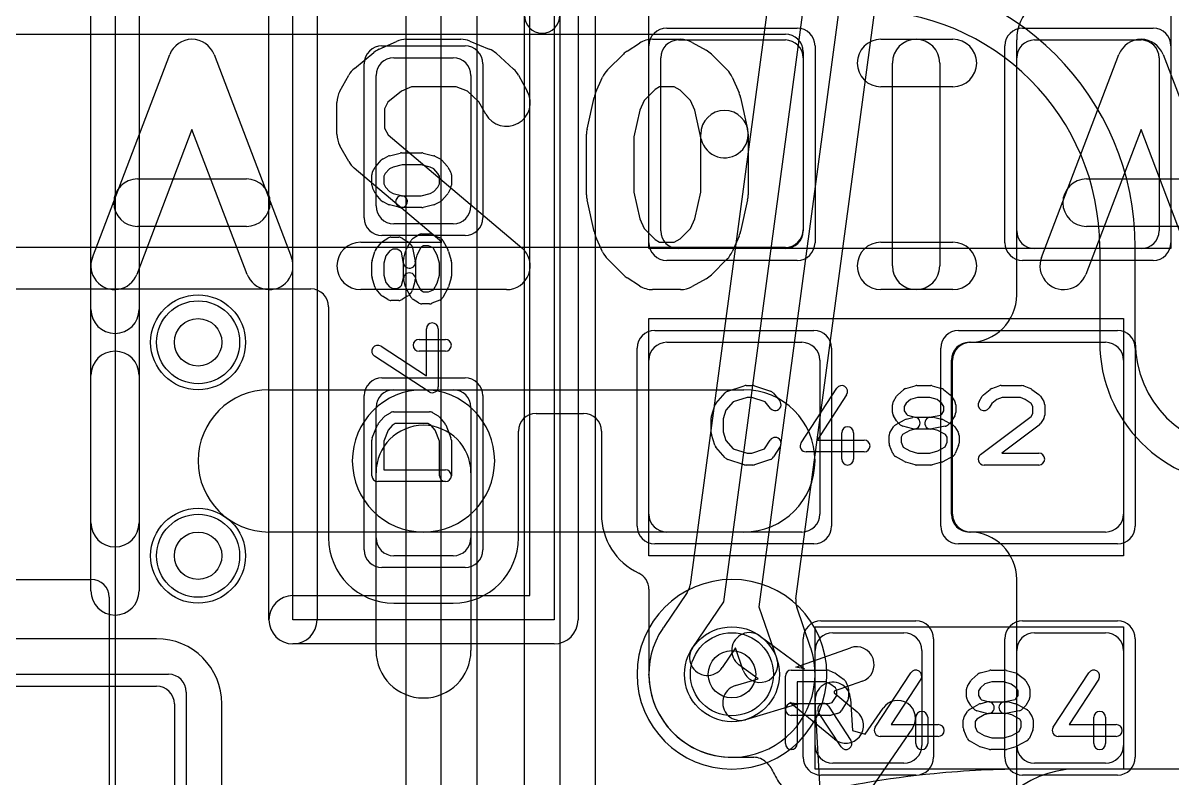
# Model space of a CAD drawing. Extents: x 0 to 21, y -0.5 to 20.
# Drawn here: x 12.762 to 17.609, y 8.963 to 12.147 of the extents above; entities that cross this region are included whole.
import ezdxf

# ---------------------------------------------------------------- set-up
doc = ezdxf.new("R2010")
doc.units = 0
for name, color, linetype in [('Hole', 1, 'CONTINUOUS'), ('L1', 3, 'CONTINUOUS'), ('L2', 3, 'CONTINUOUS'), ('L3', 3, 'CONTINUOUS'), ('L4', 3, 'CONTINUOUS'), ('MetalMask-A', 176, 'CONTINUOUS'), ('PartsArea-A', 111, 'CONTINUOUS'), ('PartsSilk-A', 221, 'CONTINUOUS'), ('PartsSilk-B', 221, 'CONTINUOUS'), ('Resist-A', 2, 'CONTINUOUS'), ('Resist-B', 2, 'CONTINUOUS'), ('Silk-A', 140, 'CONTINUOUS'), ('Silk-B', 140, 'CONTINUOUS')]:
    doc.layers.add(name, color=color, linetype=linetype)

msp = doc.modelspace()

# ---------------------------------------------------------------- linework, layer by layer
at = {"layer": 'Hole'}
for centre in [(13.5, 10.8), (13.5, 9.9), (15.75, 9.4)]:
    msp.add_circle(centre, 0.1, dxfattribs=at)
at = {"layer": 'L1'}
for p, q in [((3.27279, 12.1), (15.97503, 12.1)), ((15.525, 12.075), (15.975, 12.075)), ((16.95, 11), (16.95, 12.075)), ((17.025, 12.075), (17.475, 12.075)), ((16.05, 12.02503), (16.05, 11.27497)), ((14.325, 12), (14.575, 12)), ((15.45, 11.27), (15.45, 12)), ((16.05, 12), (16.05, 11.27)), ((16.95, 11.27), (16.95, 12)), ((17.55, 12), (17.55, 11.27)), ((14.25, 11.375), (14.25, 11.925)), ((14.65, 11.925), (14.65, 11.375)), ((14.575, 11.3), (14.325, 11.3)), ((15.97503, 11.2), (3.92426, 11.2)), ((15.975, 11.195), (15.525, 11.195)), ((17.475, 11.195), (17.025, 11.195)), ((3.92425, 11.02495), (13.97496, 11.02496)), ((14.04996, 10.94996), (14.04996, 9.975)), ((15.475, 10.8), (16.045, 10.8)), ((16.74997, 10.8), (16.75, 10.8)), ((16.755, 10.8), (17.325, 10.8)), ((15.4, 10.075), (15.4, 10.725)), ((16.12, 10.725), (16.12, 10.075)), ((16.675, 10.07497), (16.675, 10.72503)), ((16.68, 10.075), (16.68, 10.725)), ((17.4, 10.725), (17.4, 10.075)), ((13.8, 10.6), (14.45, 10.6)), ((14.325, 10.6), (14.575, 10.6)), ((14.45, 10.6), (15.8, 10.6)), ((14.25, 9.975), (14.25, 10.525)), ((14.65, 10.525), (14.65, 9.975)), ((14.92504, 10.5), (15.12496, 10.5)), ((14.85004, 9.975), (14.85004, 10.425)), ((15.19996, 10.425), (15.19996, 10.075)), ((14.25, 9.5), (14.25, 10.25)), ((14.65, 10.25), (14.65, 9.5)), ((14.45, 10), (13.8, 10)), ((15.8, 10), (14.45, 10)), ((16.045, 10), (15.475, 10)), ((16.75, 10), (16.74997, 10)), ((17.325, 10), (16.755, 10)), ((14.575, 9.9), (14.325, 9.9)), ((12.19997, 9.8), (13.05003, 9.8)), ((16.95, 8.6), (16.95, 9.8)), ((15.39988, 9.75877), (15.39988, 9.4)), ((13.125, 9.72503), (13.125, 8.3)), ((14.325, 9.69996), (14.575, 9.69996)), ((13.325, 9.55004), (11.925, 9.55004)), ((15.86864, 9.56101), (16.0561, 9.42289)), ((16.175, 9.575), (16.475, 9.575)), ((17.025, 9.575), (17.325, 9.575)), ((16.01918, 9.42931), (16.24901, 9.51178)), ((16.1, 9.1), (16.1, 9.5)), ((16.55, 9.5), (16.55, 9.1)), ((16.95, 9.1), (16.95, 9.5)), ((17.4, 9.5), (17.4, 9.1)), ((15.86034, 9.38081), (15.77966, 9.44025)), ((16.0561, 9.42289), (16.01918, 9.42931)), ((15.76434, 9.35209), (15.86034, 9.38081)), ((16.29967, 9.3706), (16.18119, 9.32809)), ((11.925, 9.35), (13.325, 9.35)), ((16.18119, 9.32809), (16.18016, 9.32212)), ((16.18016, 9.32212), (16.27732, 9.24211)), ((13.4, 9.275), (13.4, 4.925)), ((13.60004, 4.925), (13.60004, 9.275)), ((16.03039, 9.27511), (15.80732, 9.20839)), ((16.18196, 9.12631), (15.99346, 9.28154)), ((15.99346, 9.28154), (16.03039, 9.27511)), ((16.12442, 8.86259), (16.10036, 9.28727)), ((16.25012, 9.29575), (16.25764, 9.16305)), ((16.31139, 9.1481), (16.38675, 9.25743)), ((16.25764, 9.16305), (16.31139, 9.1481)), ((16.51025, 9.17231), (16.26884, 8.82208)), ((15.75001, 9.04996), (15.8415, 9.04996)), ((15.89509, 9.02744), (15.9055, 9.01703)), ((16.475, 9.025), (16.175, 9.025)), ((17.325, 9.025), (17.025, 9.025))]:
    msp.add_line(p, q, dxfattribs=at)
for centre in [(13.5, 10.8), (13.5, 9.9), (15.75, 9.4)]:
    msp.add_circle(centre, 0.2, dxfattribs=at)
for centre, radius, start, end in [((17.15, 12.075), 0.2, 90, 180), ((15.525, 12), 0.075, 90, 180), ((15.975, 12), 0.075, 0, 90), ((15.97503, 12.02503), 0.07497, 0, 90), ((17.025, 12), 0.075, 90, 180), ((17.475, 12), 0.075, 0, 90), ((14.325, 11.925), 0.075, 90, 180), ((14.575, 11.925), 0.075, 0, 90), ((14.325, 11.375), 0.075, 180, -90), ((14.575, 11.375), 0.075, -90, 0), ((15.525, 11.27), 0.075, 180, -90), ((15.975, 11.27), 0.075, -90, 0), ((15.97503, 11.27497), 0.07497, -90, 0), ((17.025, 11.27), 0.075, 180, -90), ((17.475, 11.27), 0.075, -90, 0), ((13.97496, 10.94996), 0.075, 0, 90), ((16.75, 11), 0.2, -90, 0), ((15.475, 10.725), 0.075, 90, 180), ((16.045, 10.725), 0.075, 0, 90), ((16.74997, 10.72503), 0.07497, 90, 180), ((16.755, 10.725), 0.075, 90, 180), ((17.325, 10.725), 0.075, 0, 90), ((13.8, 10.3), 0.3, 90, -90), ((14.45, 10.3), 0.3, 90, -90), ((14.325, 10.525), 0.075, 90, 180), ((14.45, 10.3), 0.3, -90, 90), ((14.575, 10.525), 0.075, 0, 90), ((15.8, 10.3), 0.3, -90, 90), ((14.92504, 10.425), 0.075, 90, 180), ((15.12496, 10.425), 0.075, 0, 90), ((14.45, 10.25), 0.2, 0, 180), ((15.475, 10.07499), 0.27504, 179.99792, -115.39671), ((15.475, 10.075), 0.075, 180, -90), ((16.045, 10.075), 0.075, -90, 0), ((16.74997, 10.07497), 0.07497, 180, -90), ((16.755, 10.075), 0.075, 180, -90), ((17.325, 10.075), 0.075, -90, 0), ((16.75, 9.8), 0.2, 0, 90), ((14.325, 9.975), 0.27504, 180, -90), ((14.325, 9.975), 0.075, 180, -90), ((14.575, 9.975), 0.27504, -90, 0), ((14.575, 9.975), 0.075, -90, 0), ((13.05003, 9.72503), 0.07497, 0, 90), ((15.32489, 9.75881), 0.07497, 32.63649, 64.60402), ((15.32491, 9.75877), 0.07497, 0, 32.67048), ((13.325, 9.275), 0.27504, 0, 90), ((15.82415, 9.50063), 0.075, 53.61597, -126.38183), ((16.175, 9.5), 0.075, 90, 180), ((16.475, 9.5), 0.075, 0, 90), ((17.025, 9.5), 0.075, 90, 180), ((17.325, 9.5), 0.075, 0, 90), ((14.45, 9.5), 0.2, 180, 0), ((16.27434, 9.44119), 0.075, -70.26035, 109.73835), ((15.32501, 9.39619), 0.07497, 0.51203, 2.91317), ((15.75001, 9.4), 0.35004, -179.48603, -90), ((16.17524, 9.29151), 0.075, 3.24085, -176.75687), ((13.325, 9.275), 0.075, 0, 90), ((15.78583, 9.28024), 0.075, 106.65168, -73.34742), ((16.4485, 9.21487), 0.075, -34.57581, 145.42179), ((16.22964, 9.18421), 0.075, -129.47107, 50.52872), ((16.175, 9.1), 0.075, 180, -90), ((16.475, 9.1), 0.075, -90, 0), ((17.025, 9.1), 0.075, 180, -90), ((17.325, 9.1), 0.075, -90, 0), ((15.8415, 8.97496), 0.075, 45.0054, 90), ((15.84208, 8.97443), 0.07497, 45, 45.60525), ((15.85249, 8.96402), 0.07497, 22.85738, 45), ((16.17505, 9.09998), 0.27508, -157.14493, -142.46062)]:
    msp.add_arc(centre, radius, start, end, dxfattribs=at)
at = {"layer": 'L2'}
for p, q in [((17.29996, 11.2), (17.29996, 10.8)), ((17.45, 10.8), (17.45, 11.2)), ((17.9, 9.00004), (17, 9.00004))]:
    msp.add_line(p, q, dxfattribs=at)
for centre in [(13.5, 10.8), (13.5, 9.9)]:
    msp.add_circle(centre, 0.2, dxfattribs=at)
for centre, radius, start, end in [((16.3, 11.2), 2.20004, 0, 90), ((16.3, 11.2), 2.05, 0, 90), ((16.3, 11.2), 1.15, 0, 90), ((16.3, 11.2), 0.99996, 0, 90), ((17.9, 10.8), 0.60004, 180, 0), ((17.9, 10.8), 0.45, 180, 0), ((15.75, 9.4), 0.40004, 90, -90), ((15.75, 9.4), 0.40004, -90, 90), ((16.99998, 4.9), 4.10004, 95.57186, 112.06768), ((16.99992, 4.89999), 4.10005, 89.99944, 95.57101), ((17, 4.9), 4.10004, 90, 90.00056)]:
    msp.add_arc(centre, radius, start, end, dxfattribs=at)
at = {"layer": 'L3'}
msp.add_line((18.05, 9.00004), (17.2, 9.00004), dxfattribs=at)
for centre in [(13.5, 10.8), (13.5, 9.9)]:
    msp.add_circle(centre, 0.2, dxfattribs=at)
for centre, start, end in [((15.75, 9.4), 90, -90), ((15.75, 9.4), -90, 90), ((17.2, 8.6), 90, -90)]:
    msp.add_arc(centre, 0.40004, start, end, dxfattribs=at)
at = {"layer": 'L4'}
for p, q in [((15.17504, 8.67835), (15.17504, 15.52499)), ((14.37496, 15.19219), (14.37496, 8.63695)), ((14.525, 8.63695), (14.525, 15.19219)), ((14.675, 15.19219), (14.675, 8.63695)), ((15.71517, 9.70497), (16.38615, 14.71494)), ((16.53483, 14.69503), (15.86385, 9.68506)), ((16.2304, 14.68233), (15.57351, 9.77745)), ((16.0196, 9.71767), (16.67649, 14.62255)), ((14.875, 8.67835), (14.875, 12.17918)), ((15.025, 12.17918), (15.025, 8.67835)), ((15.56124, 9.74532), (15.4608, 9.59724)), ((15.58448, 9.51227), (15.71517, 9.70497)), ((15.86385, 9.68506), (15.93923, 9.46475)), ((16.08119, 9.51332), (16.02298, 9.68345)), ((15.76487, 9.51101), (15.70862, 9.42807)), ((15.79731, 9.41619), (15.76487, 9.51101))]:
    msp.add_line(p, q, dxfattribs=at)
for centre in [(13.5, 10.8), (13.5, 9.9), (15.75, 9.4)]:
    msp.add_circle(centre, 0.2, dxfattribs=at)
for centre, radius, start, end in [((14.95, 12.17918), 0.075, 180, 0), ((15.4992, 9.7874), 0.07497, -34.14795, -7.62646), ((16.09391, 9.70772), 0.07497, 172.37354, -161.11068), ((15.64656, 9.47018), 0.22505, 145.85731, 146.76043), ((15.39825, 9.63857), 0.07497, -34.14366, -33.45479), ((15.75, 9.4), 0.35004, 146.49153, 18.60214), ((15.39563, 9.63463), 0.07497, -33.5099, -33.23855), ((15.64655, 9.47017), 0.075, 145.85227, -34.1455), ((15.86827, 9.44047), 0.22504, 18.48245, 18.88824), ((16.1528, 9.53558), 0.07497, -161.5143, -161.39346), ((15.86827, 9.44047), 0.075, -161.11087, 18.88768)]:
    msp.add_arc(centre, radius, start, end, dxfattribs=at)
at = {"layer": 'MetalMask-A'}
for p, q in [((15.525, 12.075), (15.975, 12.075)), ((17.025, 12.075), (17.475, 12.075)), ((14.325, 12), (14.575, 12)), ((15.45, 11.27), (15.45, 12)), ((16.05, 12), (16.05, 11.27)), ((16.95, 11.27), (16.95, 12)), ((17.55, 12), (17.55, 11.27)), ((14.25, 11.375), (14.25, 11.925)), ((14.65, 11.925), (14.65, 11.375)), ((14.575, 11.3), (14.325, 11.3)), ((15.975, 11.195), (15.525, 11.195)), ((17.475, 11.195), (17.025, 11.195)), ((15.475, 10.8), (16.045, 10.8)), ((16.755, 10.8), (17.325, 10.8)), ((15.4, 10.075), (15.4, 10.725)), ((16.12, 10.725), (16.12, 10.075)), ((16.68, 10.075), (16.68, 10.725)), ((17.4, 10.725), (17.4, 10.075)), ((14.325, 10.6), (14.575, 10.6)), ((14.25, 9.975), (14.25, 10.525)), ((14.65, 10.525), (14.65, 9.975)), ((16.045, 10), (15.475, 10)), ((17.325, 10), (16.755, 10)), ((14.575, 9.9), (14.325, 9.9)), ((16.175, 9.575), (16.475, 9.575)), ((17.025, 9.575), (17.325, 9.575)), ((16.1, 9.1), (16.1, 9.5)), ((16.55, 9.5), (16.55, 9.1)), ((16.95, 9.1), (16.95, 9.5)), ((17.4, 9.5), (17.4, 9.1)), ((11.925, 9.35), (13.325, 9.35)), ((13.4, 9.275), (13.4, 4.925)), ((16.475, 9.025), (16.175, 9.025)), ((17.325, 9.025), (17.025, 9.025))]:
    msp.add_line(p, q, dxfattribs=at)
for centre, start, end in [((15.525, 12), 90, 180), ((15.975, 12), 0, 90), ((17.025, 12), 90, 180), ((17.475, 12), 0, 90), ((14.325, 11.925), 90, 180), ((14.575, 11.925), 0, 90), ((14.325, 11.375), 180, -90), ((14.575, 11.375), -90, 0), ((15.525, 11.27), 180, -90), ((15.975, 11.27), -90, 0), ((17.025, 11.27), 180, -90), ((17.475, 11.27), -90, 0), ((15.475, 10.725), 90, 180), ((16.045, 10.725), 0, 90), ((16.755, 10.725), 90, 180), ((17.325, 10.725), 0, 90), ((14.325, 10.525), 90, 180), ((14.575, 10.525), 0, 90), ((15.475, 10.075), 180, -90), ((16.045, 10.075), -90, 0), ((16.755, 10.075), 180, -90), ((17.325, 10.075), -90, 0), ((14.325, 9.975), 180, -90), ((14.575, 9.975), -90, 0), ((16.175, 9.5), 90, 180), ((16.475, 9.5), 0, 90), ((17.025, 9.5), 90, 180), ((17.325, 9.5), 0, 90), ((13.325, 9.275), 0, 90), ((16.175, 9.1), 180, -90), ((16.475, 9.1), -90, 0), ((17.025, 9.1), 180, -90), ((17.325, 9.1), -90, 0)]:
    msp.add_arc(centre, 0.075, start, end, dxfattribs=at)
at = {"layer": 'PartsArea-A'}
for p, q in [((15.4, 11.195), (15.4, 14.205)), ((17.6, 14.205), (17.6, 11.195)), ((13.15, 13.25), (13.15, 0.95)), ((13.9, 9.63), (13.9, 12.27)), ((15, 12.27), (15, 9.63)), ((17.6, 11.195), (15.4, 11.195)), ((15.4, 10.9), (17.4, 10.9)), ((15.4, 9.9), (15.4, 10.9)), ((17.4, 10.9), (17.4, 9.9)), ((17.4, 9.9), (15.4, 9.9)), ((15, 9.63), (13.9, 9.63)), ((16.1, 9.6), (17.4, 9.6)), ((16.1, 9), (16.1, 9.6)), ((17.4, 9.6), (17.4, 9)), ((17.4, 9), (16.1, 9))]:
    msp.add_line(p, q, dxfattribs=at)
at = {"layer": 'PartsSilk-A'}
for p, q in [((13.2516, 13.25), (13.2516, 9.7516)), ((13.0484, 9.7516), (13.0484, 13.1484)), ((13.7984, 9.63), (13.7984, 12.77)), ((15.1016, 12.77), (15.1016, 9.63)), ((14.0016, 12.6684), (14.0016, 9.63)), ((14.8984, 9.7316), (14.8984, 12.6684)), ((14.27956, 11.57375), (14.30178, 11.58486)), ((14.3069, 11.58675), (14.35135, 11.59786)), ((14.35741, 11.59861), (14.44259, 11.59861)), ((14.44865, 11.59786), (14.4931, 11.58675)), ((14.49822, 11.58486), (14.52044, 11.57375)), ((14.2357, 11.51934), (14.24681, 11.53879)), ((14.24983, 11.543), (14.27205, 11.568)), ((14.32169, 11.53891), (14.30623, 11.53118)), ((14.36049, 11.54861), (14.32169, 11.53891)), ((14.43951, 11.54861), (14.36049, 11.54861)), ((14.47831, 11.53891), (14.43951, 11.54861)), ((14.49377, 11.53118), (14.47831, 11.53891)), ((14.52795, 11.568), (14.55017, 11.543)), ((14.55319, 11.53879), (14.5643, 11.51934)), ((14.23241, 11.4625), (14.23241, 11.50694)), ((14.28894, 11.51173), (14.28241, 11.5003)), ((14.28241, 11.5003), (14.28241, 11.4684)), ((14.30623, 11.53118), (14.28894, 11.51173)), ((14.51106, 11.51173), (14.49377, 11.53118)), ((14.51759, 11.5003), (14.51106, 11.51173)), ((14.51759, 11.4684), (14.51759, 11.5003)), ((14.56759, 11.50694), (14.56759, 11.4625)), ((14.24616, 11.4291), (14.23505, 11.45132)), ((14.28241, 11.4684), (14.2894, 11.45442)), ((14.2894, 11.45442), (14.30623, 11.43549)), ((14.49377, 11.43549), (14.5106, 11.45442)), ((14.5106, 11.45442), (14.51759, 11.4684)), ((14.56495, 11.45132), (14.55384, 11.4291)), ((14.27205, 11.39867), (14.24983, 11.42367)), ((14.30178, 11.38181), (14.27956, 11.39292)), ((14.30623, 11.43549), (14.32169, 11.42776)), ((14.32169, 11.42776), (14.36347, 11.41731)), ((14.35741, 11.41806), (14.43951, 11.41806)), ((14.43951, 11.41806), (14.47831, 11.42776)), ((14.47831, 11.42776), (14.49377, 11.43549)), ((14.52044, 11.39292), (14.49822, 11.38181)), ((14.55017, 11.42367), (14.52795, 11.39867)), ((14.35135, 11.36881), (14.3069, 11.37992)), ((14.44259, 11.36806), (14.35741, 11.36806)), ((14.4931, 11.37992), (14.44865, 11.36881)), ((14.40713, 11.23926), (14.42935, 11.25314)), ((14.44259, 11.25694), (14.47593, 11.25694)), ((14.48554, 11.25502), (14.51887, 11.24114)), ((14.249, 11.19201), (14.27122, 11.21979)), ((14.27749, 11.22537), (14.29971, 11.23926)), ((14.31296, 11.24306), (14.3463, 11.24306)), ((14.35955, 11.23926), (14.38177, 11.22537)), ((14.37609, 11.18815), (14.39831, 11.22982)), ((14.3862, 11.22185), (14.39731, 11.21074)), ((14.40414, 11.19796), (14.41525, 11.1424)), ((14.43928, 11.2004), (14.42156, 11.16717)), ((14.44976, 11.20694), (14.43928, 11.2004)), ((14.47093, 11.20694), (14.44976, 11.20694)), ((14.4914, 11.19842), (14.47093, 11.20694)), ((14.50817, 11.16697), (14.4914, 11.19842)), ((14.53132, 11.22982), (14.55354, 11.18815)), ((14.23337, 11.14437), (14.24448, 11.18326)), ((14.29118, 11.1647), (14.28241, 11.134)), ((14.3076, 11.18523), (14.29118, 11.1647)), ((14.32013, 11.19306), (14.3076, 11.18523)), ((14.33913, 11.19306), (14.32013, 11.19306)), ((14.35285, 11.18448), (14.33913, 11.19306)), ((14.3566, 11.18074), (14.35285, 11.18448)), ((14.36623, 11.1326), (14.3566, 11.18074)), ((14.36574, 11.07134), (14.36574, 11.14861)), ((14.36658, 11.15505), (14.37399, 11.18283)), ((14.42156, 11.16717), (14.41574, 11.14533)), ((14.51759, 11.134), (14.50817, 11.16697)), ((14.55552, 11.18326), (14.56663, 11.14437)), ((14.23241, 11.07917), (14.23241, 11.1375)), ((14.28241, 11.134), (14.28241, 11.08267)), ((14.41574, 11.14533), (14.41574, 11.06806)), ((14.51759, 11.08267), (14.51759, 11.134)), ((14.56759, 11.1375), (14.56759, 11.07917)), ((14.24448, 11.03341), (14.23337, 11.0723)), ((14.28241, 11.08267), (14.29099, 11.05263)), ((14.29099, 11.05263), (14.30704, 11.03457)), ((14.3572, 11.03932), (14.36574, 11.07134)), ((14.37399, 11.03384), (14.36658, 11.06162)), ((14.4149, 11.06162), (14.40379, 11.01995)), ((14.4149, 11.0745), (14.42147, 11.04986)), ((14.50827, 11.05006), (14.51759, 11.08267)), ((14.56663, 11.0723), (14.55552, 11.03341)), ((14.27205, 10.99867), (14.24983, 11.02367)), ((14.30704, 11.03457), (14.32013, 11.02639)), ((14.32013, 11.02639), (14.33913, 11.02639)), ((14.33913, 11.02639), (14.35285, 11.03497)), ((14.35285, 11.03497), (14.3572, 11.03932)), ((14.39866, 10.98899), (14.37644, 11.02788)), ((14.39731, 11.00871), (14.3862, 10.9976)), ((14.42147, 11.04986), (14.43896, 11.01925)), ((14.43896, 11.01925), (14.44976, 11.0125)), ((14.44976, 11.0125), (14.47093, 11.0125)), ((14.47093, 11.0125), (14.49178, 11.02119)), ((14.49178, 11.02119), (14.50827, 11.05006)), ((14.55319, 11.02788), (14.53097, 10.98899)), ((14.29971, 10.98019), (14.27749, 10.99408)), ((14.3463, 10.97639), (14.31296, 10.97639)), ((14.38177, 10.99408), (14.35955, 10.98019)), ((14.42934, 10.9663), (14.40712, 10.98019)), ((14.47593, 10.9625), (14.44259, 10.9625)), ((14.51888, 10.97831), (14.48555, 10.96442)), ((14.46204, 10.65869), (14.46204, 10.85694)), ((14.51204, 10.85694), (14.51204, 10.6125)), ((14.43148, 10.8125), (14.54259, 10.8125)), ((14.27108, 10.78343), (14.46204, 10.65869)), ((14.54259, 10.7625), (14.43148, 10.7625)), ((14.47337, 10.59157), (14.24374, 10.74157)), ((15.73266, 10.59418), (15.8021, 10.6164)), ((15.80972, 10.61759), (15.8375, 10.61759)), ((15.8454, 10.61631), (15.91207, 10.59409)), ((16.48341, 10.60552), (16.5223, 10.61663)), ((16.52917, 10.61759), (16.5875, 10.61759)), ((16.59437, 10.61663), (16.63326, 10.60552)), ((16.84563, 10.60497), (16.87618, 10.61608)), ((16.88472, 10.61759), (16.97083, 10.61759)), ((16.98011, 10.6158), (17.00789, 10.60469)), ((15.68258, 10.54239), (15.72147, 10.58683)), ((15.81362, 10.56759), (15.75452, 10.54868)), ((15.83344, 10.56759), (15.81362, 10.56759)), ((15.88952, 10.5489), (15.83344, 10.56759)), ((15.92338, 10.58637), (15.95115, 10.55304)), ((16.04157, 10.37663), (16.19157, 10.60626)), ((16.23343, 10.57892), (16.10869, 10.38796)), ((16.43019, 10.55029), (16.44408, 10.57251)), ((16.44867, 10.57795), (16.47367, 10.60017)), ((16.53267, 10.56759), (16.50263, 10.55901)), ((16.584, 10.56759), (16.53267, 10.56759)), ((16.6147, 10.55882), (16.584, 10.56759)), ((16.64201, 10.601), (16.66979, 10.57878)), ((16.67537, 10.57251), (16.68926, 10.55029)), ((16.7913, 10.55029), (16.80519, 10.57251)), ((16.81077, 10.57878), (16.83855, 10.601)), ((16.88912, 10.56759), (16.86658, 10.55939)), ((16.96602, 10.56759), (16.88912, 10.56759)), ((16.98643, 10.55943), (16.96602, 10.56759)), ((17.01331, 10.6017), (17.04387, 10.57948)), ((17.05037, 10.57251), (17.06426, 10.55029)), ((15.66364, 10.48894), (15.67753, 10.53339)), ((15.75452, 10.54868), (15.72368, 10.51344)), ((15.91273, 10.52104), (15.88952, 10.5489)), ((16.42639, 10.5037), (16.42639, 10.53704)), ((16.48457, 10.54296), (16.47639, 10.52987)), ((16.47639, 10.52987), (16.47639, 10.51087)), ((16.50263, 10.55901), (16.48457, 10.54296)), ((16.63523, 10.5424), (16.6147, 10.55882)), ((16.64306, 10.52987), (16.63523, 10.5424)), ((16.64306, 10.51087), (16.64306, 10.52987)), ((16.69306, 10.53704), (16.69306, 10.5037)), ((16.84533, 10.5424), (16.8337, 10.52379)), ((16.86658, 10.55939), (16.84533, 10.5424)), ((17.01054, 10.54189), (16.98643, 10.55943)), ((17.01806, 10.52987), (17.01054, 10.54189)), ((17.01806, 10.49976), (17.01806, 10.52987)), ((17.06806, 10.53704), (17.06806, 10.49259)), ((14.26094, 10.45967), (14.28316, 10.48467)), ((14.28861, 10.48926), (14.31083, 10.50314)), ((14.32407, 10.50694), (14.47593, 10.50694)), ((14.48917, 10.50314), (14.51139, 10.48926)), ((14.51684, 10.48467), (14.53906, 10.45967)), ((15.6625, 10.41852), (15.6625, 10.48148)), ((15.72368, 10.51344), (15.7125, 10.47766)), ((15.7125, 10.47766), (15.7125, 10.42234)), ((16.44408, 10.46823), (16.43019, 10.49045)), ((16.43899, 10.45134), (16.47788, 10.47356)), ((16.47639, 10.51087), (16.48497, 10.49715)), ((16.48384, 10.47601), (16.51162, 10.48342)), ((16.48497, 10.49715), (16.48932, 10.4928)), ((16.48932, 10.4928), (16.52134, 10.48426)), ((16.52134, 10.48426), (16.59861, 10.48426)), ((16.5826, 10.48377), (16.63074, 10.4934)), ((16.60505, 10.48342), (16.63283, 10.47601)), ((16.63074, 10.4934), (16.63448, 10.49715)), ((16.63448, 10.49715), (16.64306, 10.51087)), ((16.63815, 10.47391), (16.67982, 10.45169)), ((16.68926, 10.49045), (16.67537, 10.46823)), ((16.79747, 10.32739), (17.01043, 10.48756)), ((17.01043, 10.48756), (17.01806, 10.49976)), ((17.06426, 10.47934), (17.05037, 10.45712)), ((14.2342, 10.39678), (14.25642, 10.45234)), ((14.30122, 10.42972), (14.28241, 10.38269)), ((14.31815, 10.44876), (14.30122, 10.42972)), ((14.33124, 10.45694), (14.31815, 10.44876)), ((14.46876, 10.45694), (14.33124, 10.45694)), ((14.48185, 10.44876), (14.46876, 10.45694)), ((14.49878, 10.42972), (14.48185, 10.44876)), ((14.51759, 10.38269), (14.49878, 10.42972)), ((14.54358, 10.45234), (14.5658, 10.39678)), ((15.7125, 10.42234), (15.72368, 10.38656)), ((16.4163, 10.42066), (16.43019, 10.44288)), ((16.45871, 10.45269), (16.4476, 10.4638)), ((16.49986, 10.42853), (16.46925, 10.41104)), ((16.51162, 10.4351), (16.46995, 10.44621)), ((16.5245, 10.4351), (16.49986, 10.42853)), ((16.59533, 10.43426), (16.51806, 10.43426)), ((16.64796, 10.44586), (16.5924, 10.43475)), ((16.61717, 10.42844), (16.59533, 10.43426)), ((16.6504, 10.41072), (16.61717, 10.42844)), ((16.67185, 10.4638), (16.66074, 10.45269)), ((16.68926, 10.44287), (16.70314, 10.42065)), ((17.0442, 10.45039), (16.88733, 10.33241)), ((14.23241, 10.2375), (14.23241, 10.3875)), ((14.28241, 10.38269), (14.28241, 10.2625)), ((14.51759, 10.2375), (14.51759, 10.38269)), ((14.56759, 10.3875), (14.56759, 10.2375)), ((15.67753, 10.36661), (15.66364, 10.41106)), ((15.72368, 10.38656), (15.75452, 10.35132)), ((15.88773, 10.3505), (15.91074, 10.38732)), ((16.10869, 10.38796), (16.30694, 10.38796)), ((16.2125, 10.30741), (16.2125, 10.41852)), ((16.2625, 10.41852), (16.2625, 10.30741)), ((16.4125, 10.37407), (16.4125, 10.40741)), ((16.46925, 10.41104), (16.4625, 10.40024)), ((16.4625, 10.40024), (16.4625, 10.37907)), ((16.4625, 10.37907), (16.47119, 10.35822)), ((16.64842, 10.3586), (16.65694, 10.37907)), ((16.65694, 10.40024), (16.6504, 10.41072)), ((16.65694, 10.37907), (16.65694, 10.40024)), ((16.70694, 10.40741), (16.70694, 10.37407)), ((15.72147, 10.31317), (15.68258, 10.35761)), ((15.75452, 10.35132), (15.81362, 10.33241)), ((15.81362, 10.33241), (15.83344, 10.33241)), ((15.83344, 10.33241), (15.88773, 10.3505)), ((15.95314, 10.36082), (15.92537, 10.31638)), ((16.30694, 10.33796), (16.0625, 10.33796)), ((16.42831, 10.33112), (16.41442, 10.36445)), ((16.47119, 10.35822), (16.50006, 10.34173)), ((16.50006, 10.34173), (16.53267, 10.33241)), ((16.53267, 10.33241), (16.584, 10.33241)), ((16.584, 10.33241), (16.61697, 10.34183)), ((16.61697, 10.34183), (16.64842, 10.3586)), ((16.70502, 10.36446), (16.69114, 10.33113)), ((16.88733, 10.33241), (17.04306, 10.33241)), ((15.8021, 10.2836), (15.73266, 10.30582)), ((15.8375, 10.28241), (15.80972, 10.28241)), ((15.91207, 10.30591), (15.8454, 10.28369)), ((16.47788, 10.29681), (16.43899, 10.31903)), ((16.5223, 10.28337), (16.48341, 10.29448)), ((16.5875, 10.28241), (16.52917, 10.28241)), ((16.63326, 10.29448), (16.59437, 10.28337)), ((16.67982, 10.31868), (16.63815, 10.29646)), ((17.04306, 10.28241), (16.8125, 10.28241)), ((14.28241, 10.2625), (14.54259, 10.2625)), ((14.54259, 10.2125), (14.25741, 10.2125)), ((13.9, 9.7316), (14.8984, 9.7316)), ((15, 9.5284), (13.9, 9.5284)), ((16, 9.41759), (16.15, 9.41759)), ((16.16015, 9.41544), (16.18515, 9.40433)), ((16.35407, 9.17663), (16.50407, 9.40626)), ((16.79591, 9.40552), (16.8348, 9.41663)), ((16.84167, 9.41759), (16.9, 9.41759)), ((16.90687, 9.41663), (16.94576, 9.40552)), ((17.10407, 9.17663), (17.25407, 9.40626)), ((15.975, 9.10741), (15.975, 9.39259)), ((16.1447, 9.36759), (16.025, 9.36759)), ((16.025, 9.36759), (16.025, 9.10741)), ((16.16243, 9.35971), (16.1447, 9.36759)), ((16.18593, 9.34263), (16.16243, 9.35971)), ((16.1897, 9.4017), (16.22026, 9.37948)), ((16.22792, 9.37044), (16.23903, 9.34822)), ((16.54593, 9.37892), (16.42119, 9.18796)), ((16.74269, 9.35029), (16.75658, 9.37251)), ((16.76117, 9.37795), (16.78617, 9.40017)), ((16.81513, 9.35901), (16.79707, 9.34296)), ((16.84517, 9.36759), (16.81513, 9.35901)), ((16.8965, 9.36759), (16.84517, 9.36759)), ((16.9272, 9.35882), (16.8965, 9.36759)), ((16.94773, 9.3424), (16.9272, 9.35882)), ((16.95451, 9.401), (16.98229, 9.37878)), ((16.98787, 9.37251), (17.00176, 9.35029)), ((17.29593, 9.37892), (17.17119, 9.18796)), ((16.17292, 9.28087), (16.19167, 9.31087)), ((16.19167, 9.33114), (16.18593, 9.34263)), ((16.19167, 9.31087), (16.19167, 9.33114)), ((16.24167, 9.33704), (16.24167, 9.3037)), ((16.73889, 9.3037), (16.73889, 9.33704)), ((16.79707, 9.34296), (16.78889, 9.32987)), ((16.78889, 9.32987), (16.78889, 9.31087)), ((16.78889, 9.31087), (16.79747, 9.29715)), ((16.94698, 9.29715), (16.95556, 9.31087)), ((16.95556, 9.32987), (16.94773, 9.3424)), ((16.95556, 9.31087), (16.95556, 9.32987)), ((17.00556, 9.33704), (17.00556, 9.3037)), ((16, 9.27685), (16.15783, 9.27685)), ((16.15703, 9.26553), (16.25148, 9.12109)), ((16.15783, 9.27685), (16.17292, 9.28087)), ((16.23787, 9.29045), (16.21009, 9.24601)), ((16.75658, 9.26823), (16.74269, 9.29045)), ((16.75149, 9.25134), (16.79038, 9.27356)), ((16.77121, 9.25269), (16.7601, 9.2638)), ((16.79634, 9.27601), (16.82412, 9.28342)), ((16.79747, 9.29715), (16.80182, 9.2928)), ((16.80182, 9.2928), (16.83384, 9.28426)), ((16.83384, 9.28426), (16.91111, 9.28426)), ((16.8951, 9.28377), (16.94324, 9.2934)), ((16.91755, 9.28342), (16.94533, 9.27601)), ((16.94324, 9.2934), (16.94698, 9.29715)), ((16.95065, 9.27391), (16.99232, 9.25169)), ((16.98435, 9.2638), (16.97324, 9.25269)), ((17.00176, 9.29045), (16.98787, 9.26823)), ((16.16111, 9.22685), (16, 9.22685)), ((16.20964, 9.09373), (16.11519, 9.23817)), ((16.19533, 9.2351), (16.16755, 9.22769)), ((16.525, 9.10741), (16.525, 9.21852)), ((16.575, 9.21852), (16.575, 9.10741)), ((16.7288, 9.22066), (16.74269, 9.24288)), ((16.78175, 9.21104), (16.775, 9.20024)), ((16.81236, 9.22853), (16.78175, 9.21104)), ((16.82412, 9.2351), (16.78245, 9.24621)), ((16.837, 9.2351), (16.81236, 9.22853)), ((16.90783, 9.23426), (16.83056, 9.23426)), ((16.96046, 9.24586), (16.9049, 9.23475)), ((16.92967, 9.22844), (16.90783, 9.23426)), ((16.9629, 9.21072), (16.92967, 9.22844)), ((16.96944, 9.20024), (16.9629, 9.21072)), ((17.00176, 9.24287), (17.01564, 9.22065)), ((17.275, 9.10741), (17.275, 9.21852)), ((17.325, 9.21852), (17.325, 9.10741)), ((16.42119, 9.18796), (16.61944, 9.18796)), ((16.725, 9.17407), (16.725, 9.20741)), ((16.74081, 9.13112), (16.72692, 9.16445)), ((16.775, 9.20024), (16.775, 9.17907)), ((16.775, 9.17907), (16.78369, 9.15822)), ((16.96092, 9.1586), (16.96944, 9.17907)), ((16.96944, 9.17907), (16.96944, 9.20024)), ((17.01752, 9.16446), (17.00364, 9.13113)), ((17.01944, 9.20741), (17.01944, 9.17407)), ((17.17119, 9.18796), (17.36944, 9.18796)), ((16.61944, 9.13796), (16.375, 9.13796)), ((16.79038, 9.09681), (16.75149, 9.11903)), ((16.78369, 9.15822), (16.81256, 9.14173)), ((16.81256, 9.14173), (16.84517, 9.13241)), ((16.84517, 9.13241), (16.8965, 9.13241)), ((16.8965, 9.13241), (16.92947, 9.14183)), ((16.92947, 9.14183), (16.96092, 9.1586)), ((16.99232, 9.11868), (16.95065, 9.09646)), ((17.36944, 9.13796), (17.125, 9.13796)), ((16.8348, 9.08337), (16.79591, 9.09448)), ((16.9, 9.08241), (16.84167, 9.08241)), ((16.94576, 9.09448), (16.90687, 9.08337))]:
    msp.add_line(p, q, dxfattribs=at)
for centre, radius, start, end in [((14.31296, 11.5625), 0.025, 104.03068, 116.56505), ((14.35741, 11.57361), 0.025, 90, 104.03068), ((14.44259, 11.57361), 0.025, 75.96932, 90), ((14.48704, 11.5625), 0.025, 63.43495, 75.96932), ((14.26852, 11.52639), 0.025, 138.37217, 150.26649), ((14.29074, 11.55139), 0.025, 116.56505, 138.37217), ((14.50926, 11.55139), 0.025, 41.62783, 63.43495), ((14.53148, 11.52639), 0.025, 29.73351, 41.62783), ((14.25741, 11.50694), 0.025, 150.26649, 180), ((14.54259, 11.50694), 0.025, 0, 29.73351), ((14.25741, 11.4625), 0.025, 180, -153.43495), ((14.54259, 11.4625), 0.025, -26.56505, 0), ((14.26852, 11.44028), 0.025, -153.43495, -138.37217), ((14.29074, 11.41528), 0.025, -138.37217, -116.56505), ((14.35741, 11.39306), 0.025, 90, -90), ((14.35741, 11.39306), 0.025, -104.03068, 75.96679), ((14.50926, 11.41528), 0.025, -63.43495, -41.62783), ((14.53148, 11.44028), 0.025, -41.62783, -26.56505), ((14.31296, 11.40417), 0.025, -116.56505, -104.03068), ((14.44259, 11.39306), 0.025, -90, -75.96932), ((14.48704, 11.40417), 0.025, -75.96932, -63.43495), ((14.44259, 11.23194), 0.025, 90, 121.99147), ((14.47593, 11.23194), 0.025, 67.39424, 90), ((14.29074, 11.20417), 0.025, 122.00538, 141.33303), ((14.31296, 11.21806), 0.025, 90, 122.00538), ((14.3463, 11.21806), 0.025, 57.99462, 90), ((14.36852, 11.20417), 0.025, 45, 57.99462), ((14.37963, 11.19306), 0.025, 11.30544, 45), ((14.42037, 11.21806), 0.025, 121.98594, 151.93179), ((14.50926, 11.21806), 0.025, 28.0617, 67.39112), ((14.26852, 11.17639), 0.025, 141.33303, 164.05146), ((14.39074, 11.14861), 0.025, 165.07449, 180), ((14.39815, 11.17639), 0.025, 151.9383, 165.06473), ((14.53148, 11.17639), 0.025, 15.94854, 28.0682), ((14.25741, 11.1375), 0.025, 164.05146, 180), ((14.39074, 11.1375), 0.025, -168.69456, 11.30795), ((14.54259, 11.1375), 0.025, 0, 15.94345), ((14.25741, 11.07917), 0.025, 180, -164.05146), ((14.39074, 11.06806), 0.025, 14.92551, -165.06473), ((14.39074, 11.06806), 0.025, -14.92551, 0), ((14.54259, 11.07917), 0.025, -15.94854, 0), ((14.26852, 11.04028), 0.025, -164.05146, -138.37217), ((14.39815, 11.04028), 0.025, -165.07449, -150.25829), ((14.37963, 11.02639), 0.025, -45, -14.92551), ((14.53148, 11.04028), 0.025, -29.73351, -15.94345), ((14.29074, 11.01528), 0.025, -138.37217, -122.00538), ((14.31296, 11.00139), 0.025, -122.00538, -90), ((14.3463, 11.00139), 0.025, -90, -57.99462), ((14.36852, 11.01528), 0.025, -57.99462, -45), ((14.42037, 11.00139), 0.025, -150.26649, -122.01002), ((14.44259, 10.9875), 0.025, -122.00538, -90), ((14.47593, 10.9875), 0.025, -90, -67.37647), ((14.50926, 11.00139), 0.025, -67.37309, -29.74171), ((14.48704, 10.85694), 0.025, 0, 180), ((14.43148, 10.7875), 0.025, 90, -90), ((14.54259, 10.7875), 0.025, -90, 90), ((14.25741, 10.7625), 0.025, 56.85026, -123.15356), ((15.80972, 10.59259), 0.025, 90, 107.74642), ((15.8375, 10.59259), 0.025, 71.57954, 90), ((16.2125, 10.59259), 0.025, -33.14974, 146.84644), ((16.52917, 10.59259), 0.025, 90, 105.94854), ((16.5875, 10.59259), 0.025, 74.05146, 90), ((16.88472, 10.59259), 0.025, 90, 109.98461), ((16.97083, 10.59259), 0.025, 68.2071, 90), ((14.48704, 10.6125), 0.025, -123.14974, 0), ((15.74028, 10.57037), 0.025, 107.74642, 138.81192), ((15.90417, 10.57037), 0.025, 39.7909, 71.57954), ((16.46528, 10.55926), 0.025, 131.62783, 147.99462), ((16.49028, 10.58148), 0.025, 105.94854, 131.62783), ((16.62639, 10.58148), 0.025, 51.33303, 74.05146), ((16.65417, 10.55926), 0.025, 32.00538, 51.33303), ((16.82639, 10.55926), 0.025, 128.66697, 147.98998), ((16.85417, 10.58148), 0.025, 109.97919, 128.65478), ((16.99861, 10.58148), 0.025, 53.98274, 68.20215), ((17.02917, 10.55926), 0.025, 32.00538, 53.97932), ((15.70139, 10.52593), 0.025, 138.81192, 162.63777), ((15.93194, 10.53704), 0.025, -140.2091, 39.8005), ((16.45139, 10.53704), 0.025, 147.99462, 180), ((16.66806, 10.53704), 0.025, 0, 32.00538), ((16.8125, 10.53704), 0.025, 147.99462, -32.01002), ((17.04306, 10.53704), 0.025, 0, 32.01002), ((14.30185, 10.46806), 0.025, 121.98594, 138.36931), ((14.32407, 10.48194), 0.025, 90, 121.99147), ((14.47593, 10.48194), 0.025, 58.01406, 90), ((14.49815, 10.46806), 0.025, 41.62783, 58.00853), ((15.6875, 10.48148), 0.025, 162.63777, 180), ((16.45139, 10.5037), 0.025, 180, -147.99462), ((16.49028, 10.45185), 0.025, 104.92551, 119.74171), ((16.51806, 10.45926), 0.025, -75.07449, 104.93527), ((16.5875, 10.45926), 0.025, 101.30544, -78.69205), ((16.59861, 10.45926), 0.025, 75.07449, 90), ((16.62639, 10.45185), 0.025, 61.9383, 75.06473), ((16.66806, 10.5037), 0.025, -32.00538, 0), ((17.04306, 10.49259), 0.025, -32.00538, 0), ((14.27963, 10.44306), 0.025, 138.37217, 158.20215), ((14.52037, 10.44306), 0.025, 21.7929, 41.63069), ((16.2375, 10.41852), 0.025, 0, 180), ((16.4375, 10.40741), 0.025, 147.99462, 180), ((16.45139, 10.42963), 0.025, 119.73351, 147.98998), ((16.46528, 10.48148), 0.025, -147.99462, -135), ((16.47639, 10.47037), 0.025, -135, -104.92551), ((16.51806, 10.45926), 0.025, -104.92551, -90), ((16.64306, 10.47037), 0.025, -78.69456, -45), ((16.65417, 10.48148), 0.025, -45, -32.00538), ((16.66806, 10.42963), 0.025, 31.98594, 61.9318), ((16.68194, 10.40741), 0.025, 0, 31.99147), ((17.02917, 10.47037), 0.025, -53.0476, -32.01002), ((14.25741, 10.3875), 0.025, 158.2071, 180), ((14.54259, 10.3875), 0.025, 0, 21.79785), ((15.6875, 10.41852), 0.025, 180, -162.63777), ((15.93194, 10.37407), 0.025, -32.00538, 147.99925), ((16.0625, 10.36296), 0.025, 146.85026, -90), ((16.30694, 10.36296), 0.025, -90, 90), ((16.4375, 10.37407), 0.025, 180, -157.37647), ((16.68194, 10.37407), 0.025, -22.60576, 0), ((15.70139, 10.37407), 0.025, -162.63777, -138.81192), ((16.45139, 10.34074), 0.025, -157.37309, -119.74171), ((16.66806, 10.34074), 0.025, -61.9383, -22.60888), ((16.8125, 10.30741), 0.025, 126.9524, -90), ((17.04306, 10.30741), 0.025, -90, 90), ((15.74028, 10.32963), 0.025, -138.81192, -107.74642), ((15.80972, 10.30741), 0.025, -107.74642, -90), ((15.8375, 10.30741), 0.025, -90, -71.57954), ((15.90417, 10.32963), 0.025, -71.57954, -32.00538), ((16.2375, 10.30741), 0.025, 180, 0), ((16.49028, 10.31852), 0.025, -119.73351, -105.94345), ((16.52917, 10.30741), 0.025, -105.94854, -90), ((16.5875, 10.30741), 0.025, -90, -74.05655), ((16.62639, 10.31852), 0.025, -74.05146, -61.9318), ((14.25741, 10.2375), 0.025, 180, -90), ((14.54259, 10.2375), 0.025, 180, 0), ((14.54259, 10.2375), 0.025, -90, 90), ((13.15, 9.7516), 0.1016, 180, 0), ((13.9, 9.63), 0.1016, 90, -90), ((13.9, 9.63), 0.1016, 180, 0), ((15, 9.63), 0.1016, -90, 0), ((16, 9.39259), 0.025, 90, 180), ((16.15, 9.39259), 0.025, 66.04914, 90), ((16.175, 9.38148), 0.025, 53.98274, 66.03964), ((16.525, 9.39259), 0.025, -33.14974, 146.84644), ((16.80278, 9.38148), 0.025, 105.94854, 131.62783), ((16.84167, 9.39259), 0.025, 90, 105.94854), ((16.9, 9.39259), 0.025, 74.05146, 90), ((16.93889, 9.38148), 0.025, 51.33303, 74.05146), ((17.275, 9.39259), 0.025, -33.14974, 146.84644), ((16.20556, 9.35926), 0.025, 26.56505, 53.97932), ((16.77778, 9.35926), 0.025, 131.62783, 147.99462), ((16.96667, 9.35926), 0.025, 32.00538, 51.33303), ((16.21667, 9.33704), 0.025, 0, 26.56505), ((16.76389, 9.33704), 0.025, 147.99462, 180), ((16.98056, 9.33704), 0.025, 0, 32.00538), ((16, 9.25185), 0.025, 90, -90), ((16.13611, 9.25185), 0.025, 33.18146, -146.81914), ((16.21667, 9.3037), 0.025, -32.00538, 0), ((16.76389, 9.3037), 0.025, 180, -147.99462), ((16.77778, 9.28148), 0.025, -147.99462, -135), ((16.80278, 9.25185), 0.025, 104.92551, 119.74171), ((16.83056, 9.25926), 0.025, -75.07449, 104.93527), ((16.9, 9.25926), 0.025, 101.30544, -78.69205), ((16.91111, 9.25926), 0.025, 75.07449, 90), ((16.93889, 9.25185), 0.025, 61.9383, 75.06473), ((16.96667, 9.28148), 0.025, -45, -32.00538), ((16.98056, 9.3037), 0.025, -32.00538, 0), ((16.16111, 9.25185), 0.025, -90, -75.06473), ((16.18889, 9.25926), 0.025, -75.07449, -32.01002), ((16.55, 9.21852), 0.025, 0, 180), ((16.75, 9.20741), 0.025, 147.99462, 180), ((16.76389, 9.22963), 0.025, 119.73351, 147.98998), ((16.78889, 9.27037), 0.025, -135, -104.92551), ((16.83056, 9.25926), 0.025, -104.92551, -90), ((16.95556, 9.27037), 0.025, -78.69456, -45), ((16.98056, 9.22963), 0.025, 31.98594, 61.9318), ((16.99444, 9.20741), 0.025, 0, 31.99147), ((17.3, 9.21852), 0.025, 0, 180), ((16.375, 9.16296), 0.025, 146.85026, -90), ((16.61944, 9.16296), 0.025, -90, 90), ((16.75, 9.17407), 0.025, 180, -157.37647), ((16.99444, 9.17407), 0.025, -22.60576, 0), ((17.125, 9.16296), 0.025, 146.85026, -90), ((17.36944, 9.16296), 0.025, -90, 90), ((16.23056, 9.10741), 0.025, -146.81854, 33.18086), ((16.76389, 9.14074), 0.025, -157.37309, -119.74171), ((16.98056, 9.14074), 0.025, -61.9383, -22.60888), ((16, 9.10741), 0.025, 180, 0), ((16.55, 9.10741), 0.025, 180, 0), ((16.80278, 9.11852), 0.025, -119.73351, -105.94345), ((16.84167, 9.10741), 0.025, -105.94854, -90), ((16.9, 9.10741), 0.025, -90, -74.05655), ((16.93889, 9.11852), 0.025, -74.05146, -61.9318), ((17.3, 9.10741), 0.025, 180, 0)]:
    msp.add_arc(centre, radius, start, end, dxfattribs=at)
at = {"layer": 'PartsSilk-B'}
for p, q in [((14.26266, 12.03563), (14.33674, 12.06897)), ((14.37778, 12.07778), (14.60741, 12.07778)), ((14.64528, 12.07033), (14.72676, 12.03699)), ((15.41481, 12.07778), (15.53333, 12.07778)), ((16.37778, 12.07778), (16.68148, 12.07778)), ((14.1589, 11.95518), (14.24038, 12.02184)), ((15.30888, 12.02855), (15.36073, 12.06189)), ((15.58236, 12.06493), (15.64162, 12.03159)), ((13.0547, 11.15782), (13.38062, 12.01338)), ((13.56752, 12.01338), (13.89345, 11.15782)), ((14.75578, 12.01877), (14.82985, 11.95211)), ((15.22559, 11.94849), (15.29225, 12.01515)), ((15.6633, 12.01516), (15.72997, 11.9485)), ((16.42593, 11.12222), (16.42593, 11.97778)), ((16.62593, 11.97778), (16.62593, 11.12222)), ((17.0547, 11.15782), (17.38062, 12.01338)), ((17.56752, 12.01338), (17.89345, 11.15782)), ((14.09777, 11.85967), (14.1348, 11.92634)), ((14.85038, 11.92635), (14.88742, 11.85968)), ((14.39925, 11.87778), (14.35679, 11.85867)), ((14.58774, 11.87778), (14.39925, 11.87778)), ((14.63492, 11.85847), (14.58774, 11.87778)), ((15.17529, 11.85172), (15.20492, 11.91839)), ((15.44419, 11.87778), (15.42608, 11.86614)), ((15.50713, 11.87778), (15.44419, 11.87778)), ((15.53159, 11.86402), (15.50713, 11.87778)), ((15.75064, 11.91839), (15.78027, 11.85172)), ((16.68148, 11.87778), (16.37778, 11.87778)), ((14.35679, 11.85867), (14.30035, 11.8125)), ((14.68365, 11.81462), (14.63492, 11.85847)), ((15.13942, 11.69947), (15.16905, 11.8328)), ((15.42608, 11.86614), (15.38014, 11.8202)), ((15.57542, 11.8202), (15.53159, 11.86402)), ((15.78651, 11.8328), (15.81614, 11.69947)), ((14.08519, 11.67778), (14.08519, 11.81111)), ((14.30035, 11.8125), (14.28519, 11.7852)), ((14.28519, 11.7852), (14.28519, 11.70369)), ((14.71258, 11.76254), (14.68365, 11.81462)), ((15.36212, 11.77964), (15.33704, 11.6668)), ((15.38014, 11.8202), (15.36212, 11.77964)), ((15.59344, 11.77964), (15.57542, 11.8202)), ((15.6209, 11.65609), (15.59344, 11.77964)), ((13.47407, 11.69688), (13.2416, 11.08662)), ((13.70655, 11.08662), (13.47407, 11.69688)), ((14.28519, 11.70369), (14.30077, 11.67564)), ((17.47407, 11.69688), (17.2416, 11.08662)), ((17.70655, 11.08662), (17.47407, 11.69688)), ((14.30077, 11.67564), (14.86459, 11.19856)), ((15.13704, 11.42222), (15.13704, 11.67778)), ((15.33704, 11.6668), (15.33704, 11.4332)), ((15.61852, 11.4332), (15.61852, 11.67778)), ((15.81852, 11.67778), (15.81852, 11.42222)), ((14.1348, 11.56255), (14.09777, 11.62922)), ((13.24444, 11.48889), (13.7037, 11.48889)), ((14.52701, 11.22222), (14.15763, 11.53477)), ((17.24444, 11.48889), (17.7037, 11.48889)), ((15.16905, 11.2672), (15.13942, 11.40053)), ((15.33704, 11.4332), (15.36212, 11.32036)), ((15.59344, 11.32036), (15.61852, 11.4332)), ((15.81614, 11.40053), (15.78651, 11.2672)), ((15.36212, 11.32036), (15.38014, 11.2798)), ((15.57542, 11.2798), (15.59344, 11.32036)), ((13.7037, 11.28889), (13.24444, 11.28889)), ((15.20492, 11.18161), (15.17529, 11.24828)), ((15.38014, 11.2798), (15.42608, 11.23386)), ((15.53159, 11.23598), (15.57542, 11.2798)), ((15.78027, 11.24828), (15.75064, 11.18161)), ((17.7037, 11.28889), (17.24444, 11.28889)), ((14.18519, 11.22222), (14.52701, 11.22222)), ((15.42608, 11.23386), (15.44419, 11.22222)), ((15.44419, 11.22222), (15.50713, 11.22222)), ((15.50713, 11.22222), (15.53159, 11.23598)), ((16.37778, 11.22222), (16.68148, 11.22222)), ((15.29225, 11.08485), (15.22559, 11.15151)), ((15.72997, 11.1515), (15.6633, 11.08484)), ((15.36073, 11.03811), (15.30888, 11.07145)), ((15.64162, 11.06841), (15.58236, 11.03507)), ((14.8, 11.02222), (14.18519, 11.02222)), ((15.53333, 11.02222), (15.41481, 11.02222)), ((16.68148, 11.02222), (16.37778, 11.02222))]:
    msp.add_line(p, q, dxfattribs=at)
for centre, start, end in [((13.47407, 11.97778), 20.85446, 159.14554), ((14.37778, 11.97778), 90, 114.2301), ((14.60741, 11.97778), 67.7464, 90), ((15.41481, 11.97778), 90, 122.74137), ((15.53333, 11.97778), 60.63819, 90), ((16.37778, 11.97778), 90, -90), ((16.52593, 11.97778), 0, 180), ((16.68148, 11.97778), -90, 90), ((17.47407, 11.97778), 20.85446, 159.14554), ((14.3037, 11.94444), 114.2301, 129.28618), ((14.68889, 11.94444), 48.01577, 67.7464), ((15.36296, 11.94444), 122.7397, 135), ((15.59259, 11.94444), 45.00405, 60.63766), ((14.22222, 11.87778), 129.28618, 150.94873), ((14.76296, 11.87778), 29.05627, 48.01577), ((15.2963, 11.87778), 135, 156.03831), ((15.65926, 11.87778), 23.96074, 45.0043), ((14.18519, 11.81111), 150.94873, 180), ((14.8, 11.81111), -150.94373, 29.05533), ((15.26667, 11.81111), 156.03926, 167.47074), ((15.68889, 11.81111), 12.52694, 23.96169), ((15.71852, 11.67778), 0, 180), ((15.23704, 11.67778), 167.47306, 180), ((15.71852, 11.67778), -167.47306, 12.52926), ((14.18519, 11.67778), 180, -150.94873), ((14.22222, 11.61111), -150.94873, -130.234), ((13.24444, 11.38889), 90, -90), ((13.7037, 11.38889), -90, 90), ((17.24444, 11.38889), 90, -90), ((15.23704, 11.42222), 180, -167.47074), ((15.71852, 11.42222), -12.52694, 0), ((15.26667, 11.28889), -167.47306, -156.03831), ((15.68889, 11.28889), -23.96074, -12.52926), ((14.18519, 11.12222), 90, -90), ((14.8, 11.12222), -90, 49.76369), ((16.37778, 11.12222), 90, -90), ((16.68148, 11.12222), -90, 90), ((13.14815, 11.12222), 159.14554, -20.85401), ((13.8, 11.12222), -159.14554, 20.8546), ((15.2963, 11.22222), -156.03926, -135), ((15.65926, 11.22222), -45.00405, -23.96169), ((17.14815, 11.12222), 159.14554, -20.85401), ((16.52593, 11.12222), 180, 0), ((15.36296, 11.15556), -135, -122.74137), ((15.59259, 11.15556), -60.63819, -45.0043), ((15.41481, 11.12222), -122.7397, -90), ((15.53333, 11.12222), -90, -60.63766)]:
    msp.add_arc(centre, 0.1, start, end, dxfattribs=at)
at = {"layer": 'Resist-A'}
for p, q in [((15.475, 12.12501), (16.025, 12.12501)), ((16.975, 12.12501), (17.525, 12.12501)), ((14.275, 12.05), (14.625, 12.05)), ((15.4, 11.22001), (15.4, 12.05001)), ((16.1, 12.05001), (16.1, 11.22001)), ((16.9, 11.22001), (16.9, 12.05001)), ((17.6, 12.05001), (17.6, 11.22001)), ((14.2, 11.325), (14.2, 11.975)), ((14.7, 11.975), (14.7, 11.325)), ((14.625, 11.25), (14.275, 11.25)), ((16.025, 11.14501), (15.475, 11.14501)), ((17.525, 11.14501), (16.975, 11.14501)), ((15.425, 10.85), (16.095, 10.85)), ((16.705, 10.85), (17.375, 10.85)), ((15.35, 10.025), (15.35, 10.775)), ((16.17, 10.775), (16.17, 10.025)), ((16.63, 10.025), (16.63, 10.775)), ((17.45, 10.775), (17.45, 10.025)), ((14.275, 10.65), (14.625, 10.65)), ((14.2, 9.925), (14.2, 10.575)), ((14.7, 10.575), (14.7, 9.925)), ((16.095, 9.95), (15.425, 9.95)), ((17.375, 9.95), (16.705, 9.95)), ((14.625, 9.85), (14.275, 9.85)), ((16.125, 9.625), (16.525, 9.625)), ((16.975, 9.625), (17.375, 9.625)), ((16.05, 9.05), (16.05, 9.55)), ((16.6, 9.55), (16.6, 9.05)), ((16.9, 9.05), (16.9, 9.55)), ((17.45, 9.55), (17.45, 9.05)), ((11.875, 9.4), (13.375, 9.4)), ((13.45, 9.325), (13.45, 4.875)), ((16.525, 8.975), (16.125, 8.975)), ((17.375, 8.975), (16.975, 8.975))]:
    msp.add_line(p, q, dxfattribs=at)
for centre in [(13.5, 10.8), (13.5, 9.9), (15.75, 9.4)]:
    msp.add_circle(centre, 0.175, dxfattribs=at)
for centre, start, end in [((15.475, 12.05001), 90, 180), ((16.025, 12.05001), 0, 90), ((16.975, 12.05001), 90, 180), ((17.525, 12.05001), 0, 90), ((14.275, 11.975), 90, 180), ((14.625, 11.975), 0, 90), ((14.275, 11.325), 180, -90), ((14.625, 11.325), -90, 0), ((15.475, 11.22001), 180, -90), ((16.025, 11.22001), -90, 0), ((16.975, 11.22001), 180, -90), ((17.525, 11.22001), -90, 0), ((15.425, 10.775), 90, 180), ((16.095, 10.775), 0, 90), ((16.705, 10.775), 90, 180), ((17.375, 10.775), 0, 90), ((14.275, 10.575), 90, 180), ((14.625, 10.575), 0, 90), ((15.425, 10.025), 180, -90), ((16.095, 10.025), -90, 0), ((16.705, 10.025), 180, -90), ((17.375, 10.025), -90, 0), ((14.275, 9.925), 180, -90), ((14.625, 9.925), -90, 0), ((16.125, 9.55), 90, 180), ((16.525, 9.55), 0, 90), ((16.975, 9.55), 90, 180), ((17.375, 9.55), 0, 90), ((13.375, 9.325), 0, 90), ((16.125, 9.05), 180, -90), ((16.525, 9.05), -90, 0), ((16.975, 9.05), 180, -90), ((17.375, 9.05), -90, 0)]:
    msp.add_arc(centre, 0.075, start, end, dxfattribs=at)
at = {"layer": 'Resist-B'}
for centre in [(13.5, 10.8), (13.5, 9.9), (15.75, 9.4)]:
    msp.add_circle(centre, 0.175, dxfattribs=at)
at = {"layer": 'Silk-A'}
for p, q in [((13.2516, 13.25), (13.2516, 10.93902)), ((13.0484, 10.93902), (13.0484, 13.1484)), ((13.7984, 9.63), (13.7984, 12.4734)), ((14.0016, 12.4734), (14.0016, 9.63)), ((14.8984, 9.7316), (14.8984, 12.4734)), ((15.1016, 12.4734), (15.1016, 9.63)), ((13.0484, 10.03902), (13.0484, 10.66098)), ((13.2516, 10.66098), (13.2516, 10.03902)), ((13.9, 9.7316), (14.8984, 9.7316)), ((15, 9.5284), (13.9, 9.5284))]:
    msp.add_line(p, q, dxfattribs=at)
for centre, start, end in [((13.15, 10.93902), 180, 0), ((13.15, 10.66098), 0, 180), ((13.15, 10.03902), 180, 0), ((13.9, 9.63), 90, -90), ((13.9, 9.63), 180, 0), ((15, 9.63), -90, 0)]:
    msp.add_arc(centre, 0.1016, start, end, dxfattribs=at)
at = {"layer": 'Silk-B'}
for p, q in [((14.26266, 12.03563), (14.33674, 12.06897)), ((14.37778, 12.07778), (14.60741, 12.07778)), ((14.64528, 12.07033), (14.72676, 12.03699)), ((15.41481, 12.07778), (15.53333, 12.07778)), ((16.37778, 12.07778), (16.68148, 12.07778)), ((14.1589, 11.95518), (14.24038, 12.02184)), ((15.30888, 12.02855), (15.36073, 12.06189)), ((15.58236, 12.06493), (15.64162, 12.03159)), ((13.0547, 11.15782), (13.38062, 12.01338)), ((13.56752, 12.01338), (13.89345, 11.15782)), ((14.75578, 12.01877), (14.82985, 11.95211)), ((15.22559, 11.94849), (15.29225, 12.01515)), ((15.6633, 12.01516), (15.72997, 11.9485)), ((16.42593, 11.12222), (16.42593, 11.97778)), ((16.62593, 11.97778), (16.62593, 11.12222)), ((17.0547, 11.15782), (17.38062, 12.01338)), ((17.56752, 12.01338), (17.89345, 11.15782)), ((14.09777, 11.85967), (14.1348, 11.92634)), ((14.85038, 11.92635), (14.88742, 11.85968)), ((14.39925, 11.87778), (14.35679, 11.85867)), ((14.58774, 11.87778), (14.39925, 11.87778)), ((14.63492, 11.85847), (14.58774, 11.87778)), ((15.17529, 11.85172), (15.20492, 11.91839)), ((15.44419, 11.87778), (15.42608, 11.86614)), ((15.50713, 11.87778), (15.44419, 11.87778)), ((15.53159, 11.86402), (15.50713, 11.87778)), ((15.75064, 11.91839), (15.78027, 11.85172)), ((16.68148, 11.87778), (16.37778, 11.87778)), ((14.35679, 11.85867), (14.30035, 11.8125)), ((14.68365, 11.81462), (14.63492, 11.85847)), ((15.13942, 11.69947), (15.16905, 11.8328)), ((15.42608, 11.86614), (15.38014, 11.8202)), ((15.57542, 11.8202), (15.53159, 11.86402)), ((15.78651, 11.8328), (15.81614, 11.69947)), ((14.08519, 11.67778), (14.08519, 11.81111)), ((14.30035, 11.8125), (14.28519, 11.7852)), ((14.28519, 11.7852), (14.28519, 11.70369)), ((14.71258, 11.76254), (14.68365, 11.81462)), ((15.36212, 11.77964), (15.33704, 11.6668)), ((15.38014, 11.8202), (15.36212, 11.77964)), ((15.59344, 11.77964), (15.57542, 11.8202)), ((15.6209, 11.65609), (15.59344, 11.77964)), ((13.47407, 11.69688), (13.2416, 11.08662)), ((13.70655, 11.08662), (13.47407, 11.69688)), ((14.28519, 11.70369), (14.30077, 11.67564)), ((17.47407, 11.69688), (17.2416, 11.08662)), ((17.70655, 11.08662), (17.47407, 11.69688)), ((14.30077, 11.67564), (14.86459, 11.19856)), ((15.13704, 11.42222), (15.13704, 11.67778)), ((15.33704, 11.6668), (15.33704, 11.4332)), ((15.61852, 11.4332), (15.61852, 11.67778)), ((15.81852, 11.67778), (15.81852, 11.42222)), ((14.1348, 11.56255), (14.09777, 11.62922)), ((13.24444, 11.48889), (13.7037, 11.48889)), ((14.52701, 11.22222), (14.15763, 11.53477)), ((17.24444, 11.48889), (17.7037, 11.48889)), ((15.16905, 11.2672), (15.13942, 11.40053)), ((15.33704, 11.4332), (15.36212, 11.32036)), ((15.59344, 11.32036), (15.61852, 11.4332)), ((15.81614, 11.40053), (15.78651, 11.2672)), ((15.36212, 11.32036), (15.38014, 11.2798)), ((15.57542, 11.2798), (15.59344, 11.32036)), ((13.7037, 11.28889), (13.24444, 11.28889)), ((15.20492, 11.18161), (15.17529, 11.24828)), ((15.38014, 11.2798), (15.42608, 11.23386)), ((15.53159, 11.23598), (15.57542, 11.2798)), ((15.78027, 11.24828), (15.75064, 11.18161)), ((17.7037, 11.28889), (17.24444, 11.28889)), ((14.18519, 11.22222), (14.52701, 11.22222)), ((15.42608, 11.23386), (15.44419, 11.22222)), ((15.44419, 11.22222), (15.50713, 11.22222)), ((15.50713, 11.22222), (15.53159, 11.23598)), ((16.37778, 11.22222), (16.68148, 11.22222)), ((15.29225, 11.08485), (15.22559, 11.15151)), ((15.72997, 11.1515), (15.6633, 11.08484)), ((15.36073, 11.03811), (15.30888, 11.07145)), ((15.64162, 11.06841), (15.58236, 11.03507)), ((14.8, 11.02222), (14.18519, 11.02222)), ((15.53333, 11.02222), (15.41481, 11.02222)), ((16.68148, 11.02222), (16.37778, 11.02222))]:
    msp.add_line(p, q, dxfattribs=at)
for centre, start, end in [((13.47407, 11.97778), 20.85446, 159.14554), ((14.37778, 11.97778), 90, 114.2301), ((14.60741, 11.97778), 67.7464, 90), ((15.41481, 11.97778), 90, 122.74137), ((15.53333, 11.97778), 60.63819, 90), ((16.37778, 11.97778), 90, -90), ((16.52593, 11.97778), 0, 180), ((16.68148, 11.97778), -90, 90), ((17.47407, 11.97778), 20.85446, 159.14554), ((14.3037, 11.94444), 114.2301, 129.28618), ((14.68889, 11.94444), 48.01577, 67.7464), ((15.36296, 11.94444), 122.7397, 135), ((15.59259, 11.94444), 45.00405, 60.63766), ((14.22222, 11.87778), 129.28618, 150.94873), ((14.76296, 11.87778), 29.05627, 48.01577), ((15.2963, 11.87778), 135, 156.03831), ((15.65926, 11.87778), 23.96074, 45.0043), ((14.18519, 11.81111), 150.94873, 180), ((14.8, 11.81111), -150.94373, 29.05533), ((15.26667, 11.81111), 156.03926, 167.47074), ((15.68889, 11.81111), 12.52694, 23.96169), ((15.71852, 11.67778), 0, 180), ((15.23704, 11.67778), 167.47306, 180), ((15.71852, 11.67778), -167.47306, 12.52926), ((14.18519, 11.67778), 180, -150.94873), ((14.22222, 11.61111), -150.94873, -130.234), ((13.24444, 11.38889), 90, -90), ((13.7037, 11.38889), -90, 90), ((17.24444, 11.38889), 90, -90), ((15.23704, 11.42222), 180, -167.47074), ((15.71852, 11.42222), -12.52694, 0), ((15.26667, 11.28889), -167.47306, -156.03831), ((15.68889, 11.28889), -23.96074, -12.52926), ((14.18519, 11.12222), 90, -90), ((14.8, 11.12222), -90, 49.76369), ((16.37778, 11.12222), 90, -90), ((16.68148, 11.12222), -90, 90), ((13.14815, 11.12222), 159.14554, -20.85401), ((13.8, 11.12222), -159.14554, 20.8546), ((15.2963, 11.22222), -156.03926, -135), ((15.65926, 11.22222), -45.00405, -23.96169), ((17.14815, 11.12222), 159.14554, -20.85401), ((16.52593, 11.12222), 180, 0), ((15.36296, 11.15556), -135, -122.74137), ((15.59259, 11.15556), -60.63819, -45.0043), ((15.41481, 11.12222), -122.7397, -90), ((15.53333, 11.12222), -90, -60.63766)]:
    msp.add_arc(centre, 0.1, start, end, dxfattribs=at)

doc.saveas('drawing.dxf')
